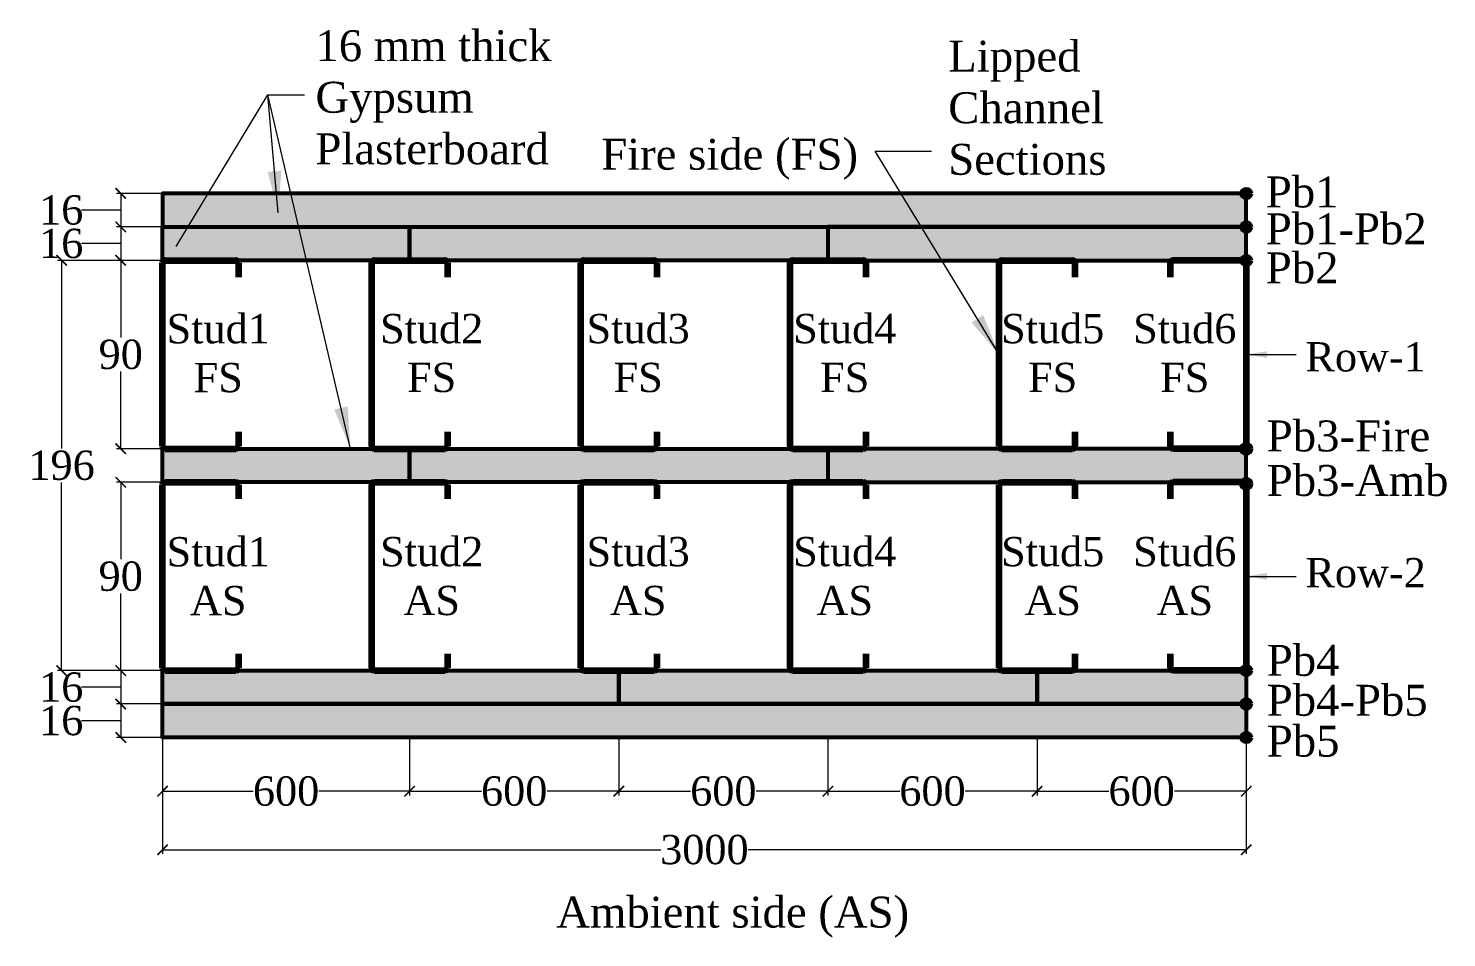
# Model space of a CAD drawing. Header units: millimetres. Extents: x 1095 to 7419, y -378 to 5598.
# Drawn here: x 4760 to 5438, y 865 to 1299 of the extents above; entities that cross this region are included whole.
import ezdxf

# ---------------------------------------------------------------- set-up
doc = ezdxf.new("R2010")
doc.units = ezdxf.units.MM
doc.header["$PDMODE"] = 34
doc.layers.get('0').update_dxf_attribs({"lineweight": 9})
doc.layers.get('Defpoints').update_dxf_attribs({"color": 255})
doc.styles.get("Standard").update_dxf_attribs({"font": 'times.ttf'})
doc.dimstyles.new('Times new roman', dxfattribs={"dimtxt": 14, "dimasz": 5, "dimexe": 2, "dimexo": 1, "dimgap": 1, "dimtad": 0, "dimtih": 1, "dimtoh": 1, "dimtxsty": 'Standard', "dimblk": 'ARCHTICK', "dimcen": 0, "dimclrd": 256, "dimclre": 256, "dimadec": 0, "dimazin": 0, "dimtfac": 1, "dimtmove": 0, "dimatfit": 3, "dimfxl": 1, "dimlwd": -1, "dimlwe": -1, "dimarcsym": 0})

# ---------------------------------------------------------------- blocks, each defined once
blk = doc.blocks.new('Stud')
at = {"lineweight": 120}
for p, q in [((4630.24, 1668.85), (4630.24, 1756.35)), ((4631.49, 1757.6), (4665.24, 1757.6)), ((4666.49, 1756.35), (4666.49, 1749.6)), ((4666.49, 1675.6), (4666.49, 1668.85)), ((4631.49, 1667.6), (4665.24, 1667.6))]:
    blk.add_line(p, q, dxfattribs=at)
for centre, start, end in [((4631.49, 1756.35), 90, 180), ((4665.24, 1756.35), 0, 90), ((4631.49, 1668.85), 180, 270), ((4665.24, 1668.85), 270, 0)]:
    blk.add_arc(centre, 1.25, start, end, dxfattribs=at)
blk = doc.blocks.new('_ArchTick')
at = {"color": 0, "linetype": 'ByBlock', "const_width": 0.15}
blk.add_lwpolyline([(-0.5, -0.5), (0.5, 0.5)], dxfattribs=at)
blk = doc.blocks.new('*D60')
at = {"transparency": 16777216}
for p, q in [((4822.9, 1188.18), (4801.9, 1188.18)), ((4803.9, 1188.18), (4803.9, 1151.32)), ((4803.9, 1098.18), (4803.9, 1135.04)), ((4822.9, 1098.18), (4801.9, 1098.18))]:
    blk.add_line(p, q, dxfattribs=at)
at = {"layer": 'Defpoints', "color": 0, "lineweight": 53, "transparency": 16777216}
for p in [(4823.9, 1188.18), (4803.9, 1098.18), (4823.9, 1098.18)]:
    blk.add_point(p, dxfattribs=at)
at = {"transparency": 16777216, "xscale": 5, "yscale": 5, "zscale": 5}
for p, rotation in [((4803.9, 1188.18), 90), ((4803.9, 1098.18), 270)]:
    blk.add_blockref('_ArchTick', p, dxfattribs=dict(at, rotation=rotation))
at = {"color": 0, "lineweight": 53, "transparency": 16777216, "insert": (4803.9, 1143.18), "char_height": 14, "attachment_point": 5}
blk.add_mtext('90', dxfattribs=at)
blk = doc.blocks.new('*D61')
at = {"transparency": 16777216}
for p, q in [((4822.9, 1204.18), (4801.9, 1204.18)), ((4803.9, 1204.18), (4803.9, 1188.18)), ((4787.16, 1196.18), (4785.16, 1196.18)), ((4803.9, 1196.18), (4787.16, 1196.18)), ((4822.9, 1188.18), (4801.9, 1188.18))]:
    blk.add_line(p, q, dxfattribs=at)
at = {"layer": 'Defpoints', "color": 0, "lineweight": 53, "transparency": 16777216}
for p in [(4823.9, 1204.18), (4803.9, 1188.18), (4823.9, 1188.18)]:
    blk.add_point(p, dxfattribs=at)
at = {"transparency": 16777216, "xscale": 5, "yscale": 5, "zscale": 5}
for p, rotation in [((4803.9, 1204.18), 90), ((4803.9, 1188.18), 270)]:
    blk.add_blockref('_ArchTick', p, dxfattribs=dict(at, rotation=rotation))
at = {"color": 0, "lineweight": 53, "transparency": 16777216, "insert": (4775.44, 1196.18), "char_height": 14, "attachment_point": 5}
blk.add_mtext('16', dxfattribs=at)
blk = doc.blocks.new('*D62')
at = {"transparency": 16777216}
for p, q in [((4822.9, 1220.18), (4801.9, 1220.18)), ((4803.9, 1220.18), (4803.9, 1204.18)), ((4787.16, 1212.18), (4785.16, 1212.18)), ((4803.9, 1212.18), (4787.16, 1212.18)), ((4822.9, 1204.18), (4801.9, 1204.18))]:
    blk.add_line(p, q, dxfattribs=at)
at = {"layer": 'Defpoints', "color": 0, "lineweight": 53, "transparency": 16777216}
for p in [(4823.9, 1220.18), (4803.9, 1204.18), (4823.9, 1204.18)]:
    blk.add_point(p, dxfattribs=at)
at = {"transparency": 16777216, "xscale": 5, "yscale": 5, "zscale": 5}
for p, rotation in [((4803.9, 1220.18), 90), ((4803.9, 1204.18), 270)]:
    blk.add_blockref('_ArchTick', p, dxfattribs=dict(at, rotation=rotation))
at = {"color": 0, "lineweight": 53, "transparency": 16777216, "insert": (4775.44, 1212.18), "char_height": 14, "attachment_point": 5}
blk.add_mtext('16', dxfattribs=at)
blk = doc.blocks.new('*D63')
at = {"transparency": 16777216}
for p, q in [((4822.9, 976.18), (4801.9, 976.18)), ((4803.9, 976.18), (4803.9, 960.18)), ((4787.16, 968.18), (4785.16, 968.18)), ((4803.9, 968.18), (4787.16, 968.18)), ((4822.9, 960.18), (4801.9, 960.18))]:
    blk.add_line(p, q, dxfattribs=at)
at = {"layer": 'Defpoints', "color": 0, "lineweight": 53, "transparency": 16777216}
for p in [(4823.9, 976.18), (4803.9, 960.18), (4823.9, 960.18)]:
    blk.add_point(p, dxfattribs=at)
at = {"transparency": 16777216, "xscale": 5, "yscale": 5, "zscale": 5}
for p, rotation in [((4803.9, 976.18), 90), ((4803.9, 960.18), 270)]:
    blk.add_blockref('_ArchTick', p, dxfattribs=dict(at, rotation=rotation))
at = {"color": 0, "lineweight": 53, "transparency": 16777216, "insert": (4775.44, 968.18), "char_height": 14, "attachment_point": 5}
blk.add_mtext('16', dxfattribs=at)
blk = doc.blocks.new('*D64')
at = {"transparency": 16777216}
for p, q in [((4822.9, 992.18), (4801.9, 992.18)), ((4803.9, 992.18), (4803.9, 976.18)), ((4787.16, 984.18), (4785.16, 984.18)), ((4803.9, 984.18), (4787.16, 984.18)), ((4822.9, 976.18), (4801.9, 976.18))]:
    blk.add_line(p, q, dxfattribs=at)
at = {"layer": 'Defpoints', "color": 0, "lineweight": 53, "transparency": 16777216}
for p in [(4823.9, 992.18), (4803.9, 976.18), (4823.9, 976.18)]:
    blk.add_point(p, dxfattribs=at)
at = {"transparency": 16777216, "xscale": 5, "yscale": 5, "zscale": 5}
for p, rotation in [((4803.9, 992.18), 90), ((4803.9, 976.18), 270)]:
    blk.add_blockref('_ArchTick', p, dxfattribs=dict(at, rotation=rotation))
at = {"color": 0, "lineweight": 53, "transparency": 16777216, "insert": (4775.44, 984.18), "char_height": 14, "attachment_point": 5}
blk.add_mtext('16', dxfattribs=at)
blk = doc.blocks.new('*D71')
at = {"transparency": 16777216}
for p, q in [((4823.9, 959.18), (4823.9, 904.53)), ((5342.03, 959.18), (5342.03, 904.53)), ((4823.9, 906.53), (5062.08, 906.53)), ((5342.03, 906.53), (5103.85, 906.53))]:
    blk.add_line(p, q, dxfattribs=at)
at = {"layer": 'Defpoints', "color": 0, "lineweight": 53, "transparency": 16777216}
for p in [(4823.9, 960.18), (5342.03, 960.18), (5342.03, 906.53)]:
    blk.add_point(p, dxfattribs=at)
at = {"transparency": 16777216, "xscale": 5, "yscale": 5, "zscale": 5, "rotation": 180}
blk.add_blockref('_ArchTick', (4823.9, 906.53), dxfattribs=at)
at = {"transparency": 16777216, "xscale": 5, "yscale": 5, "zscale": 5}
blk.add_blockref('_ArchTick', (5342.03, 906.53), dxfattribs=at)
at = {"color": 0, "lineweight": 53, "transparency": 16777216, "insert": (5082.97, 906.53), "char_height": 14, "attachment_point": 5}
blk.add_mtext('3000', dxfattribs=at)
blk = doc.blocks.new('*D65')
at = {"transparency": 16777216}
for p, q in [((4823.9, 959.18), (4823.9, 932.5)), ((4942.03, 959.18), (4942.03, 932.5)), ((4823.9, 934.5), (4867.27, 934.5)), ((4942.03, 934.5), (4898.66, 934.5))]:
    blk.add_line(p, q, dxfattribs=at)
at = {"layer": 'Defpoints', "color": 0, "lineweight": 53, "transparency": 16777216}
for p in [(4823.9, 960.18), (4942.03, 960.18), (4942.03, 934.5)]:
    blk.add_point(p, dxfattribs=at)
at = {"transparency": 16777216, "xscale": 5, "yscale": 5, "zscale": 5, "rotation": 180}
blk.add_blockref('_ArchTick', (4823.9, 934.5), dxfattribs=at)
at = {"transparency": 16777216, "xscale": 5, "yscale": 5, "zscale": 5}
blk.add_blockref('_ArchTick', (4942.03, 934.5), dxfattribs=at)
at = {"color": 0, "lineweight": 53, "transparency": 16777216, "insert": (4882.97, 934.5), "char_height": 14, "attachment_point": 5}
blk.add_mtext('600', dxfattribs=at)
blk = doc.blocks.new('*D66')
at = {"transparency": 16777216}
for p, q in [((4942.03, 959.18), (4942.03, 932.5)), ((5042.03, 959.18), (5042.03, 932.5)), ((4942.03, 934.5), (4976.34, 934.5)), ((5042.03, 934.5), (5007.72, 934.5))]:
    blk.add_line(p, q, dxfattribs=at)
at = {"layer": 'Defpoints', "color": 0, "lineweight": 53, "transparency": 16777216}
for p in [(4942.03, 960.18), (5042.03, 960.18), (5042.03, 934.5)]:
    blk.add_point(p, dxfattribs=at)
at = {"transparency": 16777216, "xscale": 5, "yscale": 5, "zscale": 5, "rotation": 180}
blk.add_blockref('_ArchTick', (4942.03, 934.5), dxfattribs=at)
at = {"transparency": 16777216, "xscale": 5, "yscale": 5, "zscale": 5}
blk.add_blockref('_ArchTick', (5042.03, 934.5), dxfattribs=at)
at = {"color": 0, "lineweight": 53, "transparency": 16777216, "insert": (4992.03, 934.5), "char_height": 14, "attachment_point": 5}
blk.add_mtext('600', dxfattribs=at)
blk = doc.blocks.new('*D67')
at = {"transparency": 16777216}
for p, q in [((5042.03, 959.18), (5042.03, 932.5)), ((5142.03, 959.18), (5142.03, 932.5)), ((5042.03, 934.5), (5076.34, 934.5)), ((5142.03, 934.5), (5107.72, 934.5))]:
    blk.add_line(p, q, dxfattribs=at)
at = {"layer": 'Defpoints', "color": 0, "lineweight": 53, "transparency": 16777216}
for p in [(5042.03, 960.18), (5142.03, 960.18), (5142.03, 934.5)]:
    blk.add_point(p, dxfattribs=at)
at = {"transparency": 16777216, "xscale": 5, "yscale": 5, "zscale": 5, "rotation": 180}
blk.add_blockref('_ArchTick', (5042.03, 934.5), dxfattribs=at)
at = {"transparency": 16777216, "xscale": 5, "yscale": 5, "zscale": 5}
blk.add_blockref('_ArchTick', (5142.03, 934.5), dxfattribs=at)
at = {"color": 0, "lineweight": 53, "transparency": 16777216, "insert": (5092.03, 934.5), "char_height": 14, "attachment_point": 5}
blk.add_mtext('600', dxfattribs=at)
blk = doc.blocks.new('*D68')
at = {"transparency": 16777216}
for p, q in [((5142.03, 959.18), (5142.03, 932.5)), ((5242.03, 959.18), (5242.03, 932.5)), ((5142.03, 934.5), (5176.34, 934.5)), ((5242.03, 934.5), (5207.72, 934.5))]:
    blk.add_line(p, q, dxfattribs=at)
at = {"layer": 'Defpoints', "color": 0, "lineweight": 53, "transparency": 16777216}
for p in [(5142.03, 960.18), (5242.03, 960.18), (5242.03, 934.5)]:
    blk.add_point(p, dxfattribs=at)
at = {"transparency": 16777216, "xscale": 5, "yscale": 5, "zscale": 5, "rotation": 180}
blk.add_blockref('_ArchTick', (5142.03, 934.5), dxfattribs=at)
at = {"transparency": 16777216, "xscale": 5, "yscale": 5, "zscale": 5}
blk.add_blockref('_ArchTick', (5242.03, 934.5), dxfattribs=at)
at = {"color": 0, "lineweight": 53, "transparency": 16777216, "insert": (5192.03, 934.5), "char_height": 14, "attachment_point": 5}
blk.add_mtext('600', dxfattribs=at)
blk = doc.blocks.new('*D69')
at = {"transparency": 16777216}
for p, q in [((5242.03, 959.18), (5242.03, 932.5)), ((5342.03, 959.18), (5342.03, 932.5)), ((5242.03, 934.5), (5276.34, 934.5)), ((5342.03, 934.5), (5307.72, 934.5))]:
    blk.add_line(p, q, dxfattribs=at)
at = {"layer": 'Defpoints', "color": 0, "lineweight": 53, "transparency": 16777216}
for p in [(5242.03, 960.18), (5342.03, 960.18), (5342.03, 934.5)]:
    blk.add_point(p, dxfattribs=at)
at = {"transparency": 16777216, "xscale": 5, "yscale": 5, "zscale": 5, "rotation": 180}
blk.add_blockref('_ArchTick', (5242.03, 934.5), dxfattribs=at)
at = {"transparency": 16777216, "xscale": 5, "yscale": 5, "zscale": 5}
blk.add_blockref('_ArchTick', (5342.03, 934.5), dxfattribs=at)
at = {"color": 0, "lineweight": 53, "transparency": 16777216, "insert": (5292.03, 934.5), "char_height": 14, "attachment_point": 5}
blk.add_mtext('600', dxfattribs=at)
blk = doc.blocks.new('*D70')
at = {"transparency": 16777216}
for p, q in [((4822.9, 1082.18), (4801.9, 1082.18)), ((4803.9, 1082.18), (4803.9, 1045.32)), ((4803.9, 992.18), (4803.9, 1029.04)), ((4822.9, 992.18), (4801.9, 992.18))]:
    blk.add_line(p, q, dxfattribs=at)
at = {"layer": 'Defpoints', "color": 0, "lineweight": 53, "transparency": 16777216}
for p in [(4823.9, 1082.18), (4803.9, 992.18), (4823.9, 992.18)]:
    blk.add_point(p, dxfattribs=at)
at = {"transparency": 16777216, "xscale": 5, "yscale": 5, "zscale": 5}
for p, rotation in [((4803.9, 1082.18), 90), ((4803.9, 992.18), 270)]:
    blk.add_blockref('_ArchTick', p, dxfattribs=dict(at, rotation=rotation))
at = {"color": 0, "lineweight": 53, "transparency": 16777216, "insert": (4803.9, 1037.18), "char_height": 14, "attachment_point": 5}
blk.add_mtext('90', dxfattribs=at)
blk = doc.blocks.new('*D58')
at = {"transparency": 16777216}
for p, q in [((4822.9, 1204.18), (4801.9, 1204.18)), ((4803.9, 1204.18), (4803.9, 1188.18)), ((4787.16, 1196.18), (4785.16, 1196.18)), ((4803.9, 1196.18), (4787.16, 1196.18)), ((4822.9, 1188.18), (4801.9, 1188.18))]:
    blk.add_line(p, q, dxfattribs=at)
at = {"layer": 'Defpoints', "color": 0, "lineweight": 53, "transparency": 16777216}
for p in [(4823.9, 1204.18), (4803.9, 1188.18), (4823.9, 1188.18)]:
    blk.add_point(p, dxfattribs=at)
at = {"transparency": 16777216, "xscale": 5, "yscale": 5, "zscale": 5}
for p, rotation in [((4803.9, 1204.18), 90), ((4803.9, 1188.18), 270)]:
    blk.add_blockref('_ArchTick', p, dxfattribs=dict(at, rotation=rotation))
at = {"color": 0, "lineweight": 53, "transparency": 16777216, "insert": (4775.44, 1196.18), "char_height": 14, "attachment_point": 5}
blk.add_mtext('16', dxfattribs=at)
blk = doc.blocks.new('*D59')
at = {"transparency": 16777216}
for p, q in [((4822.9, 1220.18), (4801.9, 1220.18)), ((4803.9, 1220.18), (4803.9, 1204.18)), ((4787.16, 1212.18), (4785.16, 1212.18)), ((4803.9, 1212.18), (4787.16, 1212.18)), ((4822.9, 1204.18), (4801.9, 1204.18))]:
    blk.add_line(p, q, dxfattribs=at)
at = {"layer": 'Defpoints', "color": 0, "lineweight": 53, "transparency": 16777216}
for p in [(4823.9, 1220.18), (4803.9, 1204.18), (4823.9, 1204.18)]:
    blk.add_point(p, dxfattribs=at)
at = {"transparency": 16777216, "xscale": 5, "yscale": 5, "zscale": 5}
for p, rotation in [((4803.9, 1220.18), 90), ((4803.9, 1204.18), 270)]:
    blk.add_blockref('_ArchTick', p, dxfattribs=dict(at, rotation=rotation))
at = {"color": 0, "lineweight": 53, "transparency": 16777216, "insert": (4775.44, 1212.18), "char_height": 14, "attachment_point": 5}
blk.add_mtext('16', dxfattribs=at)
blk = doc.blocks.new('*D75')
at = {"transparency": 16777216}
for p, q in [((4822.9, 1188.18), (4773.64, 1188.18)), ((4775.64, 1188.18), (4775.64, 1098.32)), ((4775.64, 992.18), (4775.64, 1082.04)), ((4822.9, 992.18), (4773.64, 992.18))]:
    blk.add_line(p, q, dxfattribs=at)
at = {"layer": 'Defpoints', "color": 0, "lineweight": 53, "transparency": 16777216}
for p in [(4823.9, 1188.18), (4775.64, 992.18), (4823.9, 992.18)]:
    blk.add_point(p, dxfattribs=at)
at = {"transparency": 16777216, "xscale": 5, "yscale": 5, "zscale": 5}
for p, rotation in [((4775.64, 1188.18), 90), ((4775.64, 992.18), 270)]:
    blk.add_blockref('_ArchTick', p, dxfattribs=dict(at, rotation=rotation))
at = {"color": 0, "lineweight": 53, "transparency": 16777216, "insert": (4775.64, 1090.18), "char_height": 14, "attachment_point": 5}
blk.add_mtext('196', dxfattribs=at)

msp = doc.modelspace()

# ---------------------------------------------------------------- hatches: boundary and pattern name
at = {"lineweight": 53, "true_color": 0x2776bb}
h = msp.add_hatch(color=152, dxfattribs=at)
h.dxf.hatch_style = 1
h.paths.add_polyline_path([(5344.332, 1220.117, 1), (5339.726, 1220.117, 1)])
at = {"lineweight": 53, "true_color": 0xf7abae}
h = msp.add_hatch(color=241, dxfattribs=at)
h.dxf.hatch_style = 1
h.paths.add_polyline_path([(4823.904, 1220.184), (4823.904, 1204.184), (5342.029, 1204.184), (5342.029, 1220.184)])
h = msp.add_hatch(color=241, dxfattribs=at)
h.dxf.hatch_style = 1
h.paths.add_polyline_path([(4942.029, 1188.184), (4942.029, 1204.184), (4823.904, 1204.184), (4823.904, 1188.184)])
h = msp.add_hatch(color=241, dxfattribs=at)
h.dxf.hatch_style = 1
h.paths.add_polyline_path([(4942.029, 1204.184), (4942.029, 1188.184), (5142.029, 1188.184), (5142.029, 1204.184)])
h = msp.add_hatch(color=241, dxfattribs=at)
h.dxf.hatch_style = 1
h.paths.add_polyline_path([(5342.029, 1188.184), (5342.029, 1204.184), (5142.029, 1204.184), (5142.029, 1188.184)])
at = {"lineweight": 53, "true_color": 0x2776bb}
h = msp.add_hatch(color=152, dxfattribs=at)
h.dxf.hatch_style = 1
h.paths.add_polyline_path([(5344.332, 1204.117, 1), (5339.726, 1204.117, 1)])
h = msp.add_hatch(color=152, dxfattribs=at)
h.dxf.hatch_style = 1
h.paths.add_polyline_path([(5344.332, 1188.117, 1), (5339.726, 1188.117, 1)])
h = msp.add_hatch(color=152, dxfattribs=at)
h.dxf.hatch_style = 1
h.paths.add_polyline_path([(5344.447, 1098.113, 1), (5339.611, 1098.113, 1)])
at = {"lineweight": 53, "true_color": 0xf7abae}
h = msp.add_hatch(color=241, dxfattribs=at)
h.dxf.hatch_style = 1
h.paths.add_polyline_path([(4942.029, 1082.184), (4942.029, 1098.184), (4823.904, 1098.184), (4823.904, 1082.184)])
h = msp.add_hatch(color=241, dxfattribs=at)
h.dxf.hatch_style = 1
h.paths.add_polyline_path([(4942.029, 1098.184), (4942.029, 1082.184), (5142.029, 1082.184), (5142.029, 1098.184)])
h = msp.add_hatch(color=241, dxfattribs=at)
h.dxf.hatch_style = 1
h.paths.add_polyline_path([(5342.029, 1082.184), (5342.029, 1098.184), (5142.029, 1098.184), (5142.029, 1082.184)])
at = {"lineweight": 53, "true_color": 0x2776bb}
h = msp.add_hatch(color=152, dxfattribs=at)
h.dxf.hatch_style = 1
h.paths.add_polyline_path([(5344.447, 1081.384, 1), (5339.611, 1081.384, 1)])
at = {"lineweight": 53, "true_color": 0xf7abae}
h = msp.add_hatch(color=241, dxfattribs=at)
h.dxf.hatch_style = 1
h.paths.add_polyline_path([(5042.029, 992.184), (4823.904, 992.184), (4823.904, 976.184), (5042.029, 976.184)])
h = msp.add_hatch(color=241, dxfattribs=at)
h.dxf.hatch_style = 1
h.paths.add_polyline_path([(5242.029, 992.184), (5042.029, 992.184), (5042.029, 976.184), (5242.029, 976.184)])
h = msp.add_hatch(color=241, dxfattribs=at)
h.dxf.hatch_style = 1
h.paths.add_polyline_path([(5342.029, 976.184), (5342.029, 992.184), (5242.029, 992.184), (5242.029, 976.184)])
at = {"lineweight": 53, "true_color": 0x2776bb}
h = msp.add_hatch(color=152, dxfattribs=at)
h.dxf.hatch_style = 1
h.paths.add_polyline_path([(5344.332, 992.184, 1), (5339.726, 992.184, 1)])
h = msp.add_hatch(color=152, dxfattribs=at)
h.dxf.hatch_style = 1
h.paths.add_polyline_path([(5344.332, 976.184, 1), (5339.726, 976.184, 1)])
at = {"lineweight": 53, "true_color": 0xf7abae}
h = msp.add_hatch(color=241, dxfattribs=at)
h.dxf.hatch_style = 1
h.paths.add_polyline_path([(5342.029, 960.184), (5342.029, 976.184), (4823.904, 976.184), (4823.904, 960.184)])
at = {"lineweight": 53, "true_color": 0x2776bb}
h = msp.add_hatch(color=152, dxfattribs=at)
h.dxf.hatch_style = 1
h.paths.add_polyline_path([(5344.332, 960.184, 1), (5339.726, 960.184, 1)])

# ---------------------------------------------------------------- linework, layer by layer
at = {"lineweight": 53}
for points in [[(4823.904, 1204.184), (5342.029, 1204.184), (5342.029, 1220.184), (4823.904, 1220.184)], [(4942.029, 1188.184), (4823.904, 1188.184), (4823.904, 1204.184), (4942.029, 1204.184)], [(4942.029, 1204.184), (5142.029, 1204.184), (5142.029, 1188.184), (4942.029, 1188.184)], [(5142.029, 1188.184), (5342.029, 1188.184), (5342.029, 1204.184), (5142.029, 1204.184)], [(4942.029, 1082.184), (4823.904, 1082.184), (4823.904, 1098.184), (4942.029, 1098.184)], [(4942.029, 1098.184), (5142.029, 1098.184), (5142.029, 1082.184), (4942.029, 1082.184)], [(5142.029, 1082.184), (5342.029, 1082.184), (5342.029, 1098.184), (5142.029, 1098.184)], [(4823.904, 992.184), (5042.029, 992.184), (5042.029, 976.184), (4823.904, 976.184)], [(5042.029, 992.184), (5242.029, 992.184), (5242.029, 976.184), (5042.029, 976.184)], [(5242.029, 992.184), (5342.029, 992.184), (5342.029, 976.184), (5242.029, 976.184)], [(4823.904, 976.184), (5342.029, 976.184), (5342.029, 960.184), (4823.904, 960.184)]]:
    msp.add_lwpolyline(points, close=True, dxfattribs=at)
for centre, radius in [((5342.029, 1220.117), 2.303), ((5342.029, 1204.117), 2.303), ((5342.029, 1188.117), 2.303), ((5342.029, 1098.113), 2.418), ((5342.029, 1081.384), 2.418), ((5342.029, 992.184), 2.303), ((5342.029, 976.184), 2.303), ((5342.029, 960.184), 2.303)]:
    msp.add_circle(centre, radius, dxfattribs=at)

# ---------------------------------------------------------------- block references
at = {"lineweight": -3}
for p in [(193.659, -569.419), (293.659, -569.419), (393.659, -569.419), (493.659, -569.419), (593.659, -569.419), (193.659, -675.419), (293.659, -675.419), (393.659, -675.419), (493.659, -675.419), (593.659, -675.419)]:
    msp.add_blockref('Stud', p, dxfattribs=at)
at = {"lineweight": -3, "rotation": 180}
for p in [(9972.274, 2855.787), (9972.274, 2749.787)]:
    msp.add_blockref('Stud', p, dxfattribs=at)

# ---------------------------------------------------------------- texts
at = {"lineweight": 53, "attachment_point": 1}
for s, insert, char_height, width in [('16 mm thick Gypsum Plasterboard', (4897.009, 1298.149), 14.7814, 115.93848), ('Lipped Channel Sections', (5199.568, 1293.147), 14.7814, 68.45472), ('Fire side (FS)', (5033.636, 1246.276), 14.7814, 121.64572), ('Pb1', (5351.403, 1228.263), 14.7814, 41.76421), ('Pb1-Pb2', (5351.403, 1210.646), 14.7814, 41.76421), ('Pb2', (5351.403, 1191.98), 14.7814, 41.76421), ('\\pxqc;Stud1\\PFS', (4829.62, 1162.512), 14, 41.76421), ('\\pxqc;Stud2\\PFS', (4931.692, 1162.579), 14, 41.76421), ('\\pxqc;Stud3\\PFS', (5030.417, 1162.579), 14, 41.76421), ('\\pxqc;Stud4\\PFS', (5129.199, 1162.579), 14, 41.76421), ('\\pxqc;Stud5\\PFS', (5228.615, 1162.579), 14, 41.76421), ('\\pxqc;Stud6\\PFS', (5291.764, 1162.579), 14, 41.76421), ('Row-1', (5370.332, 1149.104), 14, 90.08321), ('Pb3-Fire', (5351.871, 1111.674), 14.7814, 29.23495), ('Pb3-Amb', (5351.871, 1090.402), 14.7814, 29.23495), ('\\pxqc;Stud1\\PAS', (4829.62, 1055.938), 14, 41.76421), ('\\pxqc;Stud2\\PAS', (4931.692, 1056.005), 14, 41.76421), ('\\pxqc;Stud3\\PAS', (5030.417, 1056.005), 14, 41.76421), ('\\pxqc;Stud4\\PAS', (5129.199, 1056.005), 14, 41.76421), ('\\pxqc;Stud5\\PAS', (5228.615, 1056.005), 14, 41.76421), ('\\pxqc;Stud6\\PAS', (5291.764, 1056.005), 14, 41.76421), ('Row-2', (5370.332, 1045.926), 14, 90.08321), ('Pb4', (5351.87, 1004.428), 14.7814, 29.23495), ('Pb4-Pb5', (5351.87, 985.343), 14.7814, 29.23495), ('Pb5', (5351.87, 965.827), 14.7814, 29.23495), ('Ambient side (AS)', (5012.183, 884.129), 14.7814, 165.80062)]:
    msp.add_mtext(s, dxfattribs=dict(at, insert=insert, char_height=char_height, width=width))

# ---------------------------------------------------------------- dimensions: what is measured, and where the dimension line sits
at = {"lineweight": 53}
for base, p1, p2, picture, middle in [((4803.904, 1204.184), (4823.904, 1220.184), (4823.904, 1204.184), '*D62', (4784.162, 1212.184)), ((4803.904, 1204.184), (4823.904, 1220.184), (4823.904, 1204.184), '*D59', (4784.162, 1212.184)), ((4803.904, 1188.184), (4823.904, 1204.184), (4823.904, 1188.184), '*D61', (4784.162, 1196.184)), ((4803.904, 1188.184), (4823.904, 1204.184), (4823.904, 1188.184), '*D58', (4784.162, 1196.184)), ((4775.64, 992.184), (4823.904, 1188.184), (4823.904, 992.184), '*D75', (4775.64, 1090.184)), ((4803.904, 976.184), (4823.904, 992.184), (4823.904, 976.184), '*D64', (4784.162, 984.184)), ((4803.904, 960.184), (4823.904, 976.184), (4823.904, 960.184), '*D63', (4784.162, 968.184))]:
    dim = msp.add_linear_dim(base=base, p1=p1, p2=p2, angle=90, dimstyle='Times new roman', override={"dimtmove": 1}, dxfattribs=at)
    dim.commit()
    dim.dimension.update_dxf_attribs({"geometry": picture, "text_midpoint": middle})
for base, p1, p2, picture, middle in [((4803.904, 1098.184), (4823.904, 1188.184), (4823.904, 1098.184), '*D60', (4803.904, 1143.184)), ((4803.904, 992.184), (4823.904, 1082.184), (4823.904, 992.184), '*D70', (4803.904, 1037.184))]:
    dim = msp.add_linear_dim(base=base, p1=p1, p2=p2, angle=90, dimstyle='Times new roman', dxfattribs=at)
    dim.commit()
    dim.dimension.update_dxf_attribs({"geometry": picture, "text_midpoint": middle})
for base, p2, text, picture, middle in [((5342.029, 906.528), (5342.029, 960.184), '3000', '*D71', (5082.966, 906.528)), ((4942.029, 934.501), (4942.029, 960.184), '600', '*D65', (4882.966, 934.501))]:
    dim = msp.add_linear_dim(base=base, p1=(4823.904, 960.184), p2=p2, text=text, dimstyle='Times new roman', dxfattribs=at)
    dim.commit()
    dim.dimension.update_dxf_attribs({"geometry": picture, "text_midpoint": middle})
for base, p1, p2, picture, middle in [((5042.029, 934.501), (4942.029, 960.184), (5042.029, 960.184), '*D66', (4992.029, 934.501)), ((5142.029, 934.501), (5042.029, 960.184), (5142.029, 960.184), '*D67', (5092.029, 934.501)), ((5242.029, 934.501), (5142.029, 960.184), (5242.029, 960.184), '*D68', (5192.029, 934.501)), ((5342.029, 934.501), (5242.029, 960.184), (5342.029, 960.184), '*D69', (5292.029, 934.501))]:
    dim = msp.add_linear_dim(base=base, p1=p1, p2=p2, text='600', dimstyle='Times new roman', override={"dimtmove": 1}, dxfattribs=at)
    dim.commit()
    dim.dimension.update_dxf_attribs({"geometry": picture, "text_midpoint": middle})

# ---------------------------------------------------------------- leaders
for points, override in [([(4830.423, 1194.84), (4874.2, 1267.258), (4891.815, 1267.258)], {"dimasz": 20}), ([(4879.204, 1210.829), (4874.2, 1267.258)], {"dimasz": 20}), ([(4913.779, 1098.184), (4874.2, 1267.258)], {"dimasz": 20}), ([(5223.904, 1143.184), (5164.634, 1240.314), (5191.502, 1240.314)], {"dimasz": 20}), ([(5342.029, 1143.184), (5365.958, 1143.184)], {"dimasz": 10, "dimgap": 1, "dimtad": 0}), ([(5342.029, 1037.184), (5365.958, 1037.184)], {"dimasz": 10, "dimgap": 1, "dimtad": 0})]:
    msp.add_leader(points, dimstyle='Times new roman', override=override, dxfattribs=at)

doc.saveas('drawing.dxf')
